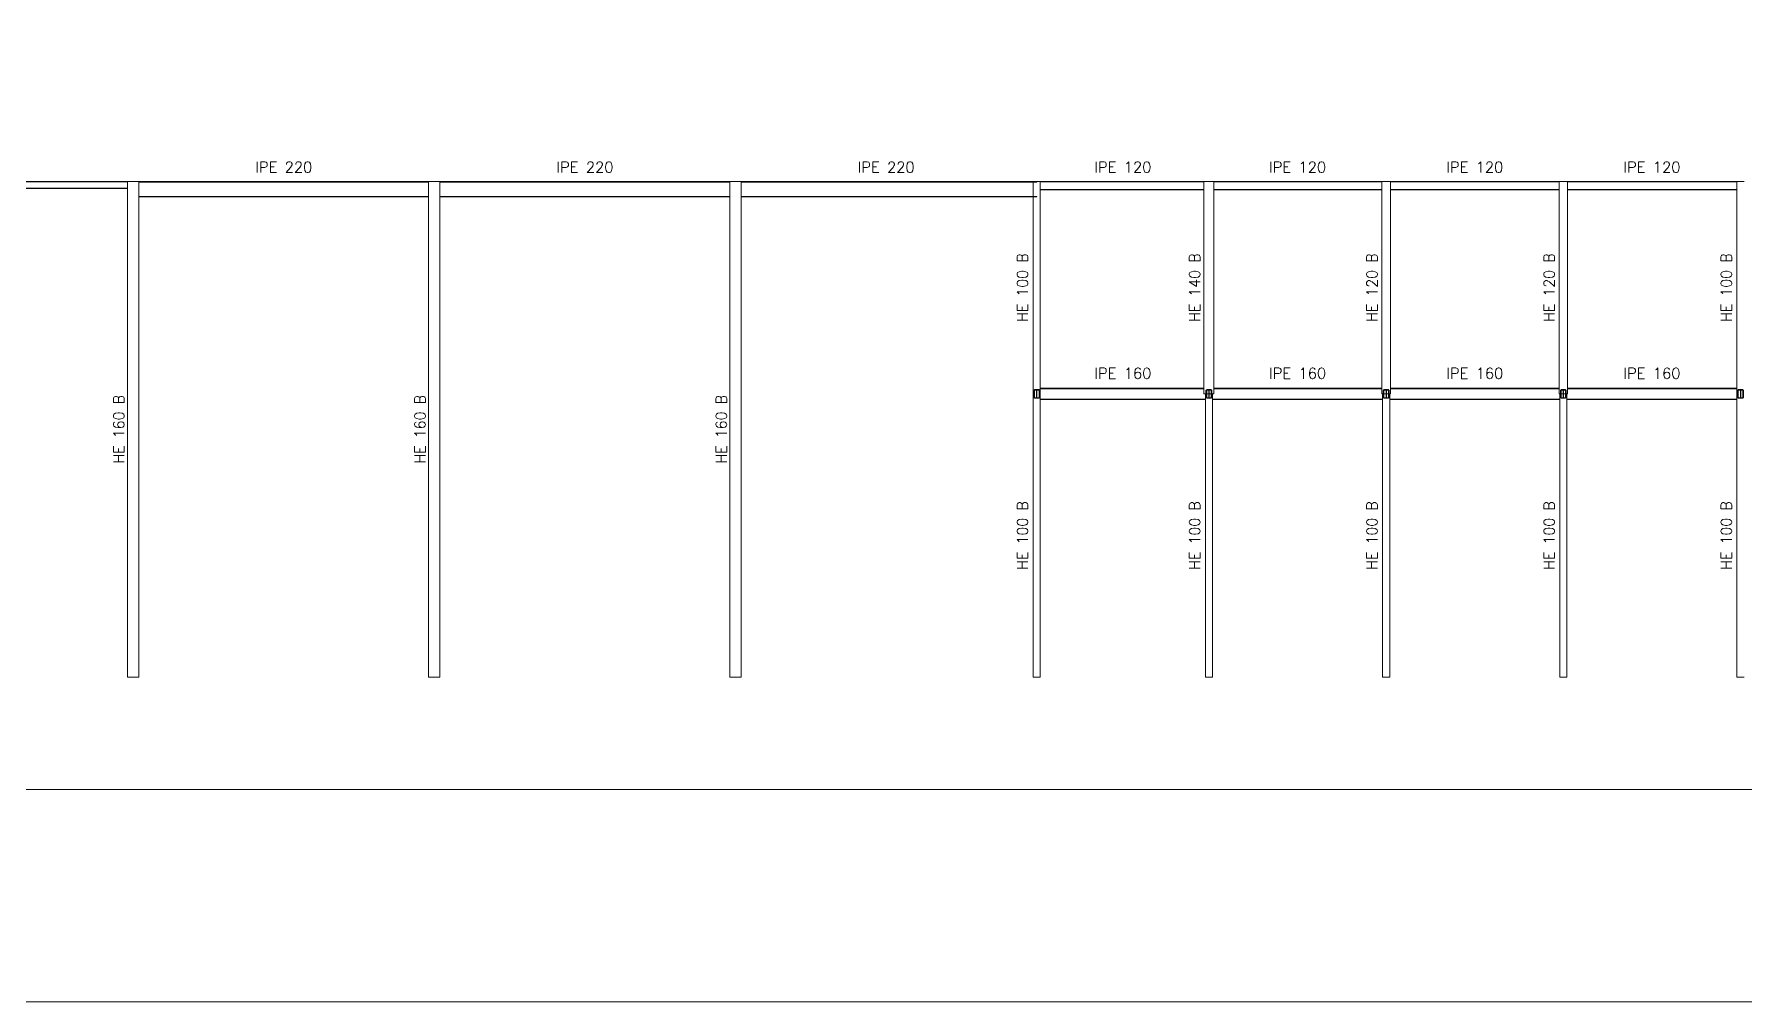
# Model space of a CAD drawing. Header units: millimetres. Extents: x 0 to 84, y 0 to 59.4.
# Drawn here: x 12.17 to 36.29, y 0 to 13.66 of the extents above; entities that cross this region are included whole.
import ezdxf
from ezdxf.enums import TextEntityAlignment as Align

# ---------------------------------------------------------------- set-up
doc = ezdxf.new("R2010")
doc.units = ezdxf.units.MM
for name, color, linetype, lineweight in [('BARRAS_DE_ACERO', 7, 'Continuous', 9), ('RECUAD_LIMITES', 2, 'Continuous', 0), ('RECUAD_MARCO', 1, 'Continuous', 20), ('REFERENCIA_DE_LAS_BARRAS', 2, 'Continuous', 9)]:
    doc.layers.add(name, color=color, linetype=linetype, lineweight=lineweight)
doc.styles.add('CYPETXT', font='romans__.ttf', dxfattribs={"height": 0.2})

msp = doc.modelspace()

# ---------------------------------------------------------------- linework, layer by layer
at = {"layer": 'BARRAS_DE_ACERO'}
for p, q in [((9.398, 11.584), (13.488, 11.584)), ((13.488, 11.584), (13.568, 11.584)), ((13.568, 11.584), (13.648, 11.584)), ((13.648, 11.584), (17.738, 11.584)), ((13.648, 11.574), (13.648, 11.584)), ((17.738, 11.584), (17.738, 11.574)), ((17.738, 11.584), (17.898, 11.584)), ((17.898, 11.584), (21.988, 11.584)), ((17.898, 11.584), (17.898, 11.574)), ((21.988, 11.584), (22.148, 11.584)), ((22.148, 11.584), (26.318, 11.584)), ((22.148, 11.574), (22.148, 11.584)), ((26.318, 11.584), (26.368, 11.584)), ((26.318, 11.574), (26.318, 11.584)), ((28.678, 11.584), (26.368, 11.584)), ((28.678, 11.584), (28.752, 11.584)), ((28.752, 11.584), (28.818, 11.584)), ((31.188, 11.584), (31.252, 11.584)), ((31.308, 11.584), (33.688, 11.584)), ((33.688, 11.584), (33.752, 11.584)), ((33.752, 11.584), (33.808, 11.584)), ((36.198, 11.584), (36.198, 11.577)), ((36.251, 11.584), (36.198, 11.584)), ((36.251, 11.584), (36.298, 11.584)), ((9.398, 11.489), (13.488, 11.489)), ((13.488, 11.484), (9.398, 11.484)), ((13.488, 11.578), (13.488, 11.489)), ((13.488, 11.484), (13.488, 11.489)), ((13.488, 11.484), (13.488, 4.584)), ((17.738, 11.574), (13.648, 11.574)), ((13.648, 11.373), (13.648, 11.574)), ((13.648, 4.584), (13.648, 11.364)), ((17.738, 11.364), (13.648, 11.364)), ((21.988, 11.373), (17.898, 11.373)), ((17.898, 4.584), (17.898, 11.364)), ((21.988, 11.364), (17.898, 11.364)), ((21.988, 11.574), (21.988, 11.373)), ((21.988, 11.364), (21.988, 11.373)), ((22.148, 11.373), (22.148, 11.574)), ((22.148, 11.574), (26.268, 11.574)), ((22.148, 11.373), (26.268, 11.373)), ((22.148, 11.364), (22.148, 11.373)), ((22.148, 4.584), (22.148, 11.364)), ((22.148, 11.364), (26.268, 11.364)), ((26.268, 11.574), (26.318, 11.574)), ((26.268, 11.574), (26.268, 11.373)), ((26.268, 11.373), (26.318, 11.373)), ((26.268, 4.584), (26.268, 11.364)), ((26.268, 11.364), (26.315, 11.364)), ((26.318, 11.364), (26.315, 11.364)), ((26.318, 11.373), (26.318, 11.364)), ((26.368, 11.47), (26.368, 11.464)), ((28.678, 11.47), (26.368, 11.47)), ((26.368, 8.664), (26.368, 11.464)), ((26.368, 11.464), (28.678, 11.464)), ((28.678, 11.464), (28.678, 8.664)), ((28.818, 11.47), (28.818, 11.464)), ((31.188, 11.47), (28.818, 11.47)), ((28.818, 11.464), (28.818, 8.664)), ((28.818, 11.464), (31.188, 11.464)), ((31.308, 11.47), (31.308, 11.464)), ((31.308, 11.47), (33.688, 11.47)), ((36.198, 11.577), (33.808, 11.577)), ((33.808, 11.464), (33.808, 11.47)), ((33.808, 8.664), (33.808, 11.464)), ((36.198, 11.464), (33.808, 11.464)), ((36.198, 11.47), (36.198, 11.464)), ((26.276, 8.637), (26.286, 8.637)), ((26.286, 8.637), (26.286, 8.644)), ((26.318, 8.644), (26.286, 8.644)), ((26.286, 8.637), (26.286, 8.53)), ((26.316, 8.637), (26.286, 8.637)), ((26.286, 8.524), (26.286, 8.53)), ((26.286, 8.53), (26.316, 8.53)), ((26.286, 8.524), (26.321, 8.524)), ((26.316, 8.637), (26.316, 8.53)), ((26.318, 8.644), (26.321, 8.644)), ((26.321, 8.644), (26.35, 8.644)), ((26.321, 8.53), (26.321, 8.637)), ((26.321, 8.637), (26.35, 8.637)), ((26.35, 8.53), (26.321, 8.53)), ((26.321, 8.53), (26.321, 8.53)), ((26.35, 8.524), (26.321, 8.524)), ((26.35, 8.644), (26.35, 8.637)), ((26.35, 8.568), (26.35, 8.637)), ((26.35, 8.637), (26.36, 8.637)), ((26.35, 8.568), (26.35, 8.53)), ((26.36, 8.637), (26.36, 8.53)), ((26.368, 8.656), (26.368, 8.664)), ((26.368, 8.664), (28.678, 8.664)), ((26.368, 8.656), (26.368, 8.511)), ((26.368, 8.511), (28.698, 8.511)), ((26.368, 8.511), (26.368, 8.504)), ((26.368, 4.584), (26.368, 8.504)), ((26.368, 8.504), (28.698, 8.504)), ((28.678, 8.584), (28.678, 8.656)), ((28.698, 8.584), (28.678, 8.584)), ((28.698, 8.511), (28.698, 8.584)), ((28.698, 8.584), (28.706, 8.584)), ((28.698, 8.504), (28.698, 8.511)), ((28.698, 4.584), (28.698, 8.504)), ((28.706, 8.637), (28.706, 8.584)), ((28.706, 8.637), (28.716, 8.637)), ((28.706, 8.53), (28.706, 8.584)), ((28.716, 8.53), (28.706, 8.53)), ((28.716, 8.644), (28.716, 8.637)), ((28.78, 8.644), (28.716, 8.644)), ((28.716, 8.584), (28.716, 8.637)), ((28.716, 8.637), (28.746, 8.637)), ((28.716, 8.584), (28.716, 8.53)), ((28.746, 8.584), (28.716, 8.584)), ((28.716, 8.53), (28.716, 8.524)), ((28.78, 8.524), (28.716, 8.524)), ((28.746, 8.637), (28.746, 8.584)), ((28.751, 8.584), (28.751, 8.637)), ((28.751, 8.584), (28.751, 8.53)), ((28.751, 8.584), (28.751, 8.584)), ((28.751, 8.53), (28.78, 8.53)), ((28.78, 8.637), (28.79, 8.637)), ((28.78, 8.637), (28.78, 8.584)), ((28.78, 8.53), (28.78, 8.524)), ((28.79, 8.53), (28.78, 8.53)), ((28.79, 8.584), (28.79, 8.637)), ((28.79, 8.53), (28.79, 8.584)), ((28.798, 8.584), (28.79, 8.584)), ((28.798, 8.584), (28.798, 8.511)), ((28.818, 8.584), (28.798, 8.584)), ((28.798, 8.511), (31.198, 8.511)), ((31.198, 8.504), (28.798, 8.504)), ((28.818, 8.664), (28.818, 8.656)), ((28.818, 8.656), (28.818, 8.584)), ((31.188, 8.584), (31.188, 8.656)), ((31.198, 8.584), (31.188, 8.584)), ((31.198, 8.584), (31.206, 8.584)), ((31.198, 8.511), (31.198, 8.584)), ((31.198, 8.504), (31.198, 8.511)), ((31.198, 8.504), (31.198, 4.584)), ((31.206, 8.637), (31.216, 8.637)), ((31.206, 8.584), (31.206, 8.637)), ((31.206, 8.584), (31.206, 8.53)), ((31.206, 8.53), (31.216, 8.53)), ((31.216, 8.644), (31.28, 8.644)), ((31.216, 8.637), (31.216, 8.644)), ((31.216, 8.637), (31.246, 8.637)), ((31.216, 8.637), (31.216, 8.584)), ((31.216, 8.584), (31.216, 8.53)), ((31.246, 8.584), (31.216, 8.584)), ((31.246, 8.637), (31.246, 8.584)), ((31.251, 8.637), (31.251, 8.584)), ((31.28, 8.637), (31.251, 8.637)), ((31.251, 8.584), (31.251, 8.584)), ((31.28, 8.584), (31.251, 8.584)), ((31.251, 8.53), (31.251, 8.584)), ((31.251, 8.53), (31.28, 8.53)), ((31.28, 8.637), (31.28, 8.644)), ((31.28, 8.637), (31.28, 8.584)), ((31.28, 8.637), (31.29, 8.637)), ((31.28, 8.584), (31.28, 8.53)), ((31.28, 8.53), (31.28, 8.524)), ((31.28, 8.53), (31.29, 8.53)), ((31.29, 8.584), (31.29, 8.637)), ((31.298, 8.584), (31.29, 8.584)), ((31.29, 8.53), (31.29, 8.584)), ((31.298, 8.584), (31.298, 8.511)), ((31.308, 8.584), (31.298, 8.584)), ((31.298, 8.511), (33.698, 8.511)), ((31.298, 8.504), (33.698, 8.504)), ((31.308, 8.664), (31.308, 8.656)), ((31.308, 8.656), (31.308, 8.584)), ((33.688, 8.656), (31.308, 8.656)), ((33.688, 8.656), (33.688, 8.664)), ((33.688, 8.584), (33.688, 8.656)), ((33.698, 8.584), (33.688, 8.584)), ((33.698, 8.511), (33.698, 8.584)), ((33.698, 8.584), (33.706, 8.584)), ((33.698, 8.504), (33.698, 8.511)), ((33.698, 4.584), (33.698, 8.504)), ((33.706, 8.637), (33.716, 8.637)), ((33.706, 8.637), (33.706, 8.584)), ((33.706, 8.53), (33.706, 8.584)), ((33.716, 8.53), (33.706, 8.53)), ((33.716, 8.644), (33.716, 8.637)), ((33.78, 8.644), (33.716, 8.644)), ((33.716, 8.584), (33.716, 8.637)), ((33.716, 8.584), (33.716, 8.53)), ((33.746, 8.584), (33.716, 8.584)), ((33.716, 8.53), (33.716, 8.524)), ((33.78, 8.524), (33.716, 8.524)), ((33.751, 8.637), (33.751, 8.584)), ((33.78, 8.637), (33.751, 8.637)), ((33.751, 8.584), (33.751, 8.584)), ((33.78, 8.584), (33.751, 8.584)), ((33.751, 8.53), (33.751, 8.584)), ((33.751, 8.53), (33.78, 8.53)), ((33.78, 8.637), (33.78, 8.644)), ((33.78, 8.637), (33.79, 8.637)), ((33.78, 8.637), (33.78, 8.584)), ((33.78, 8.584), (33.78, 8.53)), ((33.78, 8.53), (33.78, 8.524)), ((33.78, 8.53), (33.79, 8.53)), ((33.79, 8.584), (33.79, 8.637)), ((33.79, 8.584), (33.79, 8.53)), ((33.798, 8.584), (33.79, 8.584)), ((33.798, 8.584), (33.798, 8.511)), ((33.808, 8.584), (33.798, 8.584)), ((33.798, 8.511), (36.198, 8.511)), ((36.198, 8.504), (33.798, 8.504)), ((33.808, 8.656), (33.808, 8.584)), ((36.198, 8.656), (33.808, 8.656)), ((36.198, 8.656), (36.198, 8.664)), ((36.198, 8.656), (36.198, 8.511)), ((36.198, 8.511), (36.198, 8.504)), ((36.198, 4.584), (36.198, 8.504)), ((36.206, 8.637), (36.216, 8.637)), ((36.206, 8.53), (36.206, 8.637)), ((36.216, 8.53), (36.206, 8.53)), ((36.216, 8.644), (36.216, 8.637)), ((36.216, 8.644), (36.28, 8.644)), ((36.246, 8.637), (36.216, 8.637)), ((36.216, 8.53), (36.216, 8.637)), ((36.216, 8.524), (36.216, 8.53)), ((36.216, 8.53), (36.246, 8.53)), ((36.216, 8.524), (36.28, 8.524)), ((36.246, 8.53), (36.246, 8.637)), ((36.28, 8.53), (36.251, 8.53)), ((36.28, 8.637), (36.28, 8.644)), ((36.28, 8.637), (36.28, 8.53)), ((36.29, 8.637), (36.28, 8.637)), ((36.28, 8.524), (36.28, 8.53)), ((36.28, 8.53), (36.29, 8.53)), ((36.29, 8.53), (36.29, 8.637)), ((13.648, 4.584), (13.488, 4.584)), ((17.898, 4.584), (17.738, 4.584)), ((26.368, 4.584), (26.268, 4.584)), ((28.798, 4.584), (28.698, 4.584)), ((31.198, 4.584), (31.298, 4.584)), ((33.798, 4.584), (33.698, 4.584)), ((36.198, 4.584), (36.298, 4.584))]:
    msp.add_line(p, q, dxfattribs=at)
for points in [[(9.398, 11.578), (13.488, 11.578), (13.488, 11.584)], [(21.988, 11.584), (21.988, 11.574), (17.898, 11.574)], [(26.368, 11.577), (28.678, 11.577), (28.678, 11.584)], [(26.368, 11.47), (26.368, 11.577), (26.368, 11.584)], [(31.188, 11.584), (31.188, 11.577), (28.818, 11.577), (28.818, 11.47)], [(31.188, 11.584), (28.818, 11.584), (28.818, 11.577)], [(31.308, 11.47), (31.308, 11.577), (31.308, 11.584), (31.252, 11.584)], [(31.308, 11.577), (33.688, 11.577), (33.688, 11.584)], [(33.808, 11.47), (33.808, 11.577), (33.808, 11.584), (36.198, 11.584)], [(17.738, 11.373), (13.648, 11.373), (13.648, 11.364)], [(17.738, 11.574), (17.738, 11.373), (17.738, 11.364), (17.738, 4.584)], [(17.898, 11.364), (17.898, 11.373), (17.898, 11.574)], [(21.988, 11.364), (21.988, 4.584), (22.148, 4.584)], [(28.678, 11.577), (28.678, 11.47), (28.678, 11.464)], [(28.818, 8.664), (31.188, 8.664), (31.188, 11.464)], [(31.188, 11.464), (31.188, 11.47), (31.188, 11.577)], [(31.308, 8.664), (33.688, 8.664), (33.688, 11.464)], [(31.308, 8.664), (31.308, 11.464), (33.688, 11.464)], [(33.688, 11.577), (33.688, 11.47), (33.688, 11.464)], [(33.808, 11.47), (36.198, 11.47), (36.198, 11.577)], [(36.198, 11.464), (36.198, 8.664), (33.808, 8.664), (33.808, 8.656)], [(26.276, 8.637), (26.276, 8.584), (26.276, 8.53), (26.286, 8.53)], [(26.36, 8.53), (26.35, 8.53), (26.35, 8.524)], [(26.368, 8.656), (28.678, 8.656), (28.678, 8.664)], [(28.716, 8.53), (28.746, 8.53), (28.746, 8.584)], [(28.751, 8.637), (28.78, 8.637), (28.78, 8.644)], [(28.78, 8.53), (28.78, 8.584), (28.751, 8.584)], [(28.798, 8.511), (28.798, 8.504), (28.798, 4.584)], [(28.818, 8.656), (31.188, 8.656), (31.188, 8.664)], [(31.216, 8.53), (31.246, 8.53), (31.246, 8.584)], [(31.216, 8.53), (31.216, 8.524), (31.28, 8.524)], [(31.298, 4.584), (31.298, 8.504), (31.298, 8.511)], [(33.746, 8.584), (33.746, 8.637), (33.716, 8.637)], [(33.716, 8.53), (33.746, 8.53), (33.746, 8.584)], [(33.798, 4.584), (33.798, 8.504), (33.798, 8.511)], [(36.28, 8.637), (36.251, 8.637), (36.251, 8.53)]]:
    msp.add_lwpolyline(points, dxfattribs=at)
at = {"layer": 'RECUAD_LIMITES'}
msp.add_lwpolyline([(0, 0), (84, 0), (84, 59.4), (0, 59.4), (0, 0)], close=True, dxfattribs=at)
at = {"layer": 'RECUAD_MARCO'}
msp.add_lwpolyline([(3, 3), (81, 3), (81, 56.4), (3, 56.4), (3, 3)], close=True, dxfattribs=at)

# ---------------------------------------------------------------- texts
at = {"layer": 'REFERENCIA_DE_LAS_BARRAS', "style": 'CYPETXT', "width": 0.844169}
for s, p, p2 in [('IPE 220', (15.291, 11.708), (16.096, 11.708)), ('IPE 220', (19.541, 11.708), (20.346, 11.708)), ('IPE 220', (23.791, 11.708), (24.596, 11.708)), ('IPE 120', (27.131, 11.708), (27.936, 11.708)), ('IPE 120', (29.596, 11.708), (30.401, 11.708)), ('IPE 120', (32.096, 11.708), (32.901, 11.708)), ('IPE 120', (34.596, 11.708), (35.401, 11.708)), ('IPE 160', (27.131, 8.798), (27.936, 8.798)), ('IPE 160', (29.596, 8.798), (30.401, 8.798)), ('IPE 160', (32.096, 8.798), (32.901, 8.798)), ('IPE 160', (34.596, 8.798), (35.401, 8.798))]:
    msp.add_text(s, height=0.1533, dxfattribs=at).set_placement(p, p2, align=Align.FIT)
at = {"layer": 'REFERENCIA_DE_LAS_BARRAS', "style": 'CYPETXT', "width": 0.776302}
for s, p, p2 in [('HE 100 B', (26.194, 9.6), (26.194, 10.567)), ('HE 140 B', (28.624, 9.6), (28.624, 10.567)), ('HE 120 B', (31.124, 9.6), (31.124, 10.567)), ('HE 120 B', (33.624, 9.6), (33.624, 10.567)), ('HE 100 B', (36.124, 9.6), (36.124, 10.567)), ('HE 160 B', (13.444, 7.6), (13.444, 8.567)), ('HE 160 B', (17.694, 7.6), (17.694, 8.567)), ('HE 160 B', (21.944, 7.6), (21.944, 8.567)), ('HE 100 B', (26.194, 6.1), (26.194, 7.067)), ('HE 100 B', (28.624, 6.1), (28.624, 7.067)), ('HE 100 B', (31.124, 6.1), (31.124, 7.067)), ('HE 100 B', (33.624, 6.1), (33.624, 7.067)), ('HE 100 B', (36.124, 6.1), (36.124, 7.067))]:
    msp.add_text(s, height=0.1533, rotation=90, dxfattribs=at).set_placement(p, p2, align=Align.FIT)

doc.saveas('drawing.dxf')
